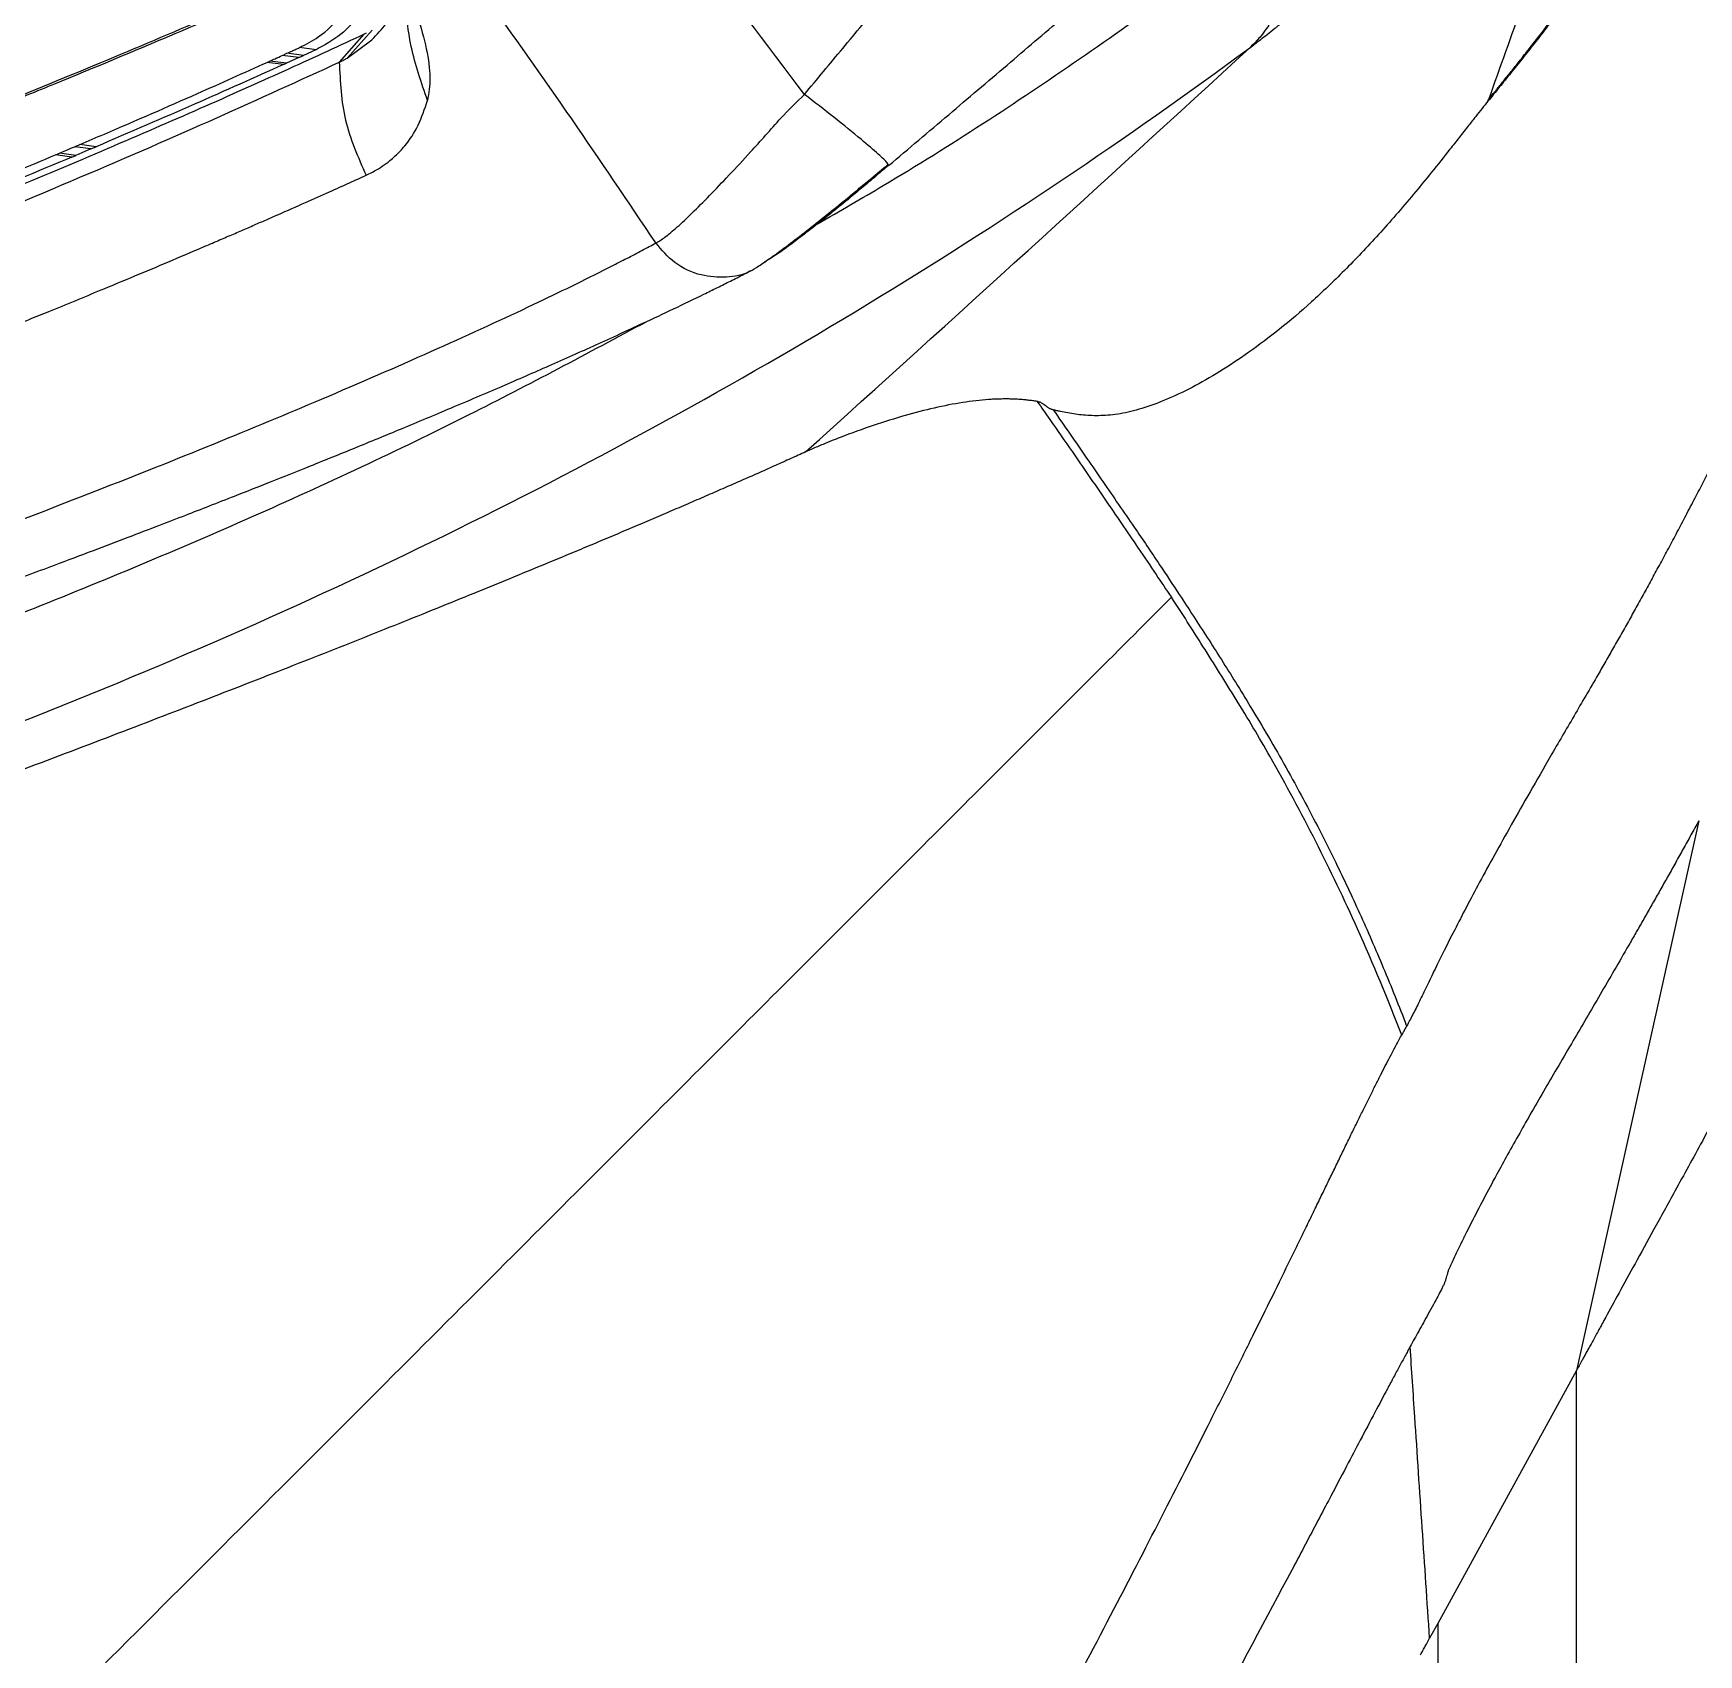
# Model space of a CAD drawing. Extents: x 525 to 613, y 487 to 635.
# Drawn here: x 599.6 to 604.89, y 569.88 to 575.03 of the extents above; entities that cross this region are included whole.
import ezdxf

# ---------------------------------------------------------------- set-up
doc = ezdxf.new("R2010")
doc.units = 0
doc.header["$MEASUREMENT"] = 0
doc.layers.add('1', color=4, linetype='Continuous')
doc.layers.add('STD TEST', color=3, linetype='Continuous')

# ---------------------------------------------------------------- blocks, each defined once
blk = doc.blocks.new('2023 VANGUARD')
at = {"layer": '1', "color": 3, "linetype": 'Continuous', "lineweight": 25}
for p, q in [((31.6115, -17.7526), (31.69, -17.6642)), ((31.6355, -17.7404), (31.7146, -17.6513)), ((31.6961, -17.6612), (31.6899, -17.6642)), ((31.4817, -17.7386), (31.4294, -17.7317)), ((31.4966, -17.7317), (31.4443, -17.7249)), ((31.4817, -17.7386), (31.4966, -17.7317)), ((31.5366, -17.7135), (31.4843, -17.7066)), ((31.5365, -17.7135), (31.4966, -17.7317)), ((31.6355, -17.7404), (31.7139, -17.6822)), ((31.4333, -17.7605), (31.3811, -17.7537)), ((31.4426, -17.7563), (31.3903, -17.7495)), ((31.4333, -17.7605), (31.4426, -17.7563)), ((31.4817, -17.7386), (31.4426, -17.7563)), ((35.2615, -17.8771), (35.2636, -17.8712)), ((30.7605, -18.0546), (30.7089, -18.0475)), ((30.773, -18.0493), (30.7214, -18.0422)), ((30.7605, -18.0546), (30.773, -18.0493)), ((30.8213, -18.0288), (30.7697, -18.0217)), ((30.8213, -18.0288), (30.773, -18.0493)), ((30.838, -18.0217), (30.7863, -18.0147)), ((30.8213, -18.0288), (30.838, -18.0217)), ((32.9753, -18.3802), (32.9609, -18.3892)), ((35.5428, -21.9122), (35.1019, -22.7159)), ((35.5428, -37.8119), (35.5428, -21.9122)), ((35.1019, -22.7159), (35.076, -22.763))]:
    blk.add_line(p, q, dxfattribs=at)
at = {"layer": '1', "color": 3, "linetype": 'Continuous', "lineweight": 25, "flags": 128}
blk.add_lwpolyline([(35.9313, -20.1647), (35.7337, -21.0537), (35.5428, -21.9122)], dxfattribs=at)
at = {"layer": '1', "color": 3, "linetype": 'Continuous', "lineweight": 25}
for points, knots in [([(33.089, -17.8555), (32.8469, -17.5345), (32.3652, -16.8957), (31.5863, -15.9847), (30.7889, -15.0999), (29.9669, -14.2414), (29.1318, -13.4082), (28.2861, -12.5963), (27.4201, -11.8141), (26.5231, -11.0565), (25.896, -10.586), (25.5807, -10.3493)], [0, 0, 0, 0, 0.113392, 0.225638, 0.337341, 0.448782, 0.560233, 0.669481, 0.778832, 0.888788, 1, 1, 1, 1]), ([(32.6165, -18.3278), (32.528, -18.1961), (32.3492, -17.9299), (32.0677, -17.5326), (31.7728, -17.1325), (31.4636, -16.7304), (31.1491, -16.3383), (30.7744, -15.8893), (30.3282, -15.3796), (29.7887, -14.7964), (29.285, -14.2806), (28.8367, -13.84), (28.4614, -13.4835), (28.0918, -13.1442), (27.7284, -12.8222), (27.3605, -12.5075), (26.9058, -12.1331), (26.3605, -11.7073), (25.7337, -11.2469), (25.3112, -10.9616), (25.103, -10.821)], [0, 0, 0, 0, 0.0447089, 0.0903487, 0.1369096, 0.1843794, 0.2327447, 0.2779544, 0.3484175, 0.4226792, 0.500679, 0.5505248, 0.5989031, 0.6457948, 0.691185, 0.7350623, 0.7815627, 0.8564232, 0.9292521, 1, 1, 1, 1]), ([(37.8198, -13.6791), (37.8106, -13.6972), (37.7925, -13.7332), (37.7656, -13.7866), (37.7391, -13.8388), (37.7132, -13.8899), (37.6878, -13.9398), (37.6629, -13.9886), (37.6385, -14.0362), (37.6146, -14.0827), (37.5913, -14.1281), (37.5685, -14.1724), (37.5462, -14.2155), (37.5244, -14.2575), (37.5032, -14.2985), (37.4825, -14.3383), (37.4623, -14.377), (37.4426, -14.4146), (37.4235, -14.4512), (37.4049, -14.4866), (37.3869, -14.521), (37.3693, -14.5543), (37.3523, -14.5865), (37.3359, -14.6176), (37.32, -14.6477), (37.3046, -14.6767), (37.2897, -14.7047), (37.2754, -14.7315), (37.2617, -14.7574), (37.2484, -14.7822), (37.2358, -14.8059), (37.2236, -14.8286), (37.212, -14.8502), (37.201, -14.8708), (37.1748, -14.9195), (37.118, -15.0248), (37.0358, -15.176), (36.9477, -15.3357), (36.8398, -15.5282), (36.7061, -15.7613), (36.5415, -16.0386), (36.3759, -16.3078), (36.2021, -16.5804), (36.0368, -16.8297), (35.896, -17.0345), (35.7957, -17.1762), (35.7305, -17.2668), (35.6818, -17.3336), (35.6395, -17.391), (35.5986, -17.4459), (35.5595, -17.4979), (35.5232, -17.5456), (35.4846, -17.596), (35.4464, -17.6453), (35.4086, -17.6936), (35.3712, -17.741), (35.3342, -17.7873), (35.2976, -17.8328), (35.2735, -17.8624), (35.2615, -17.8772)], [0, 0, 0, 0, 0.011088, 0.02195, 0.032588, 0.043003, 0.053195, 0.063165, 0.072914, 0.082442, 0.09175, 0.100838, 0.109707, 0.118358, 0.12679, 0.135005, 0.143002, 0.150783, 0.158346, 0.165693, 0.172823, 0.179738, 0.186436, 0.192919, 0.199186, 0.205238, 0.211074, 0.216695, 0.2221, 0.227291, 0.232266, 0.237026, 0.241571, 0.245901, 0.250016, 0.272324, 0.312526, 0.346344, 0.375034, 0.437523, 0.500012, 0.56252, 0.625025, 0.696436, 0.749995, 0.786385, 0.812496, 0.82624, 0.843746, 0.86256, 0.874993, 0.890712, 0.906395, 0.922048, 0.937675, 0.95328, 0.968866, 0.984438, 1, 1, 1, 1]), ([(35.2636, -17.8712), (35.2702, -17.8631), (35.2839, -17.8463), (35.3055, -17.8196), (35.329, -17.7904), (35.3545, -17.7586), (35.382, -17.7239), (35.4307, -17.6621), (35.4917, -17.5836), (35.5647, -17.4877), (35.6389, -17.3886), (35.7208, -17.277), (35.8064, -17.1578), (35.9152, -17.0035), (36.0496, -16.8076), (36.2128, -16.5605), (36.3782, -16.3012), (36.5147, -16.0793), (36.6272, -15.8916), (36.696, -15.7748), (36.7528, -15.6771), (36.794, -15.6057), (36.8346, -15.5346), (36.8688, -15.4741), (36.8953, -15.427), (36.9139, -15.394), (36.9317, -15.3621), (36.9585, -15.3139), (36.9953, -15.2474), (37.0488, -15.15), (37.115, -15.0286), (37.2215, -14.8315), (37.3544, -14.5821), (37.4774, -14.3473), (37.5631, -14.1819), (37.6168, -14.0776), (37.6693, -13.9752), (37.7205, -13.8748), (37.7705, -13.7762), (37.8033, -13.7111), (37.8196, -13.6789)], [0, 0, 0, 0, 0.0085, 0.017765, 0.027796, 0.038593, 0.050156, 0.062484, 0.099591, 0.125329, 0.151128, 0.188467, 0.222174, 0.251177, 0.314451, 0.376063, 0.436545, 0.501628, 0.53079, 0.564561, 0.580232, 0.595892, 0.6119, 0.627045, 0.63545, 0.642603, 0.64852, 0.656187, 0.673812, 0.691396, 0.718713, 0.7513, 0.816426, 0.875375, 0.897256, 0.91869, 0.939678, 0.960225, 0.980331, 1, 1, 1, 1]), ([(35.8532, -16.1256), (35.8425, -16.1597), (35.8209, -16.2286), (35.7878, -16.333), (35.7536, -16.4395), (35.7184, -16.548), (35.6821, -16.6586), (35.6448, -16.7713), (35.6064, -16.886), (35.5491, -17.0556), (35.471, -17.2835), (35.3698, -17.5733), (35.2995, -17.7704), (35.2636, -17.8712)], [0, 0, 0, 0, 0.058105, 0.117478, 0.17811, 0.239999, 0.303137, 0.367518, 0.433138, 0.499991, 0.658939, 0.825627, 1, 1, 1, 1]), ([(33.089, -17.8555), (33.1296, -17.8067), (33.2112, -17.7086), (33.3342, -17.5607), (33.4588, -17.4124), (33.5861, -17.2652), (33.7174, -17.1196), (33.8537, -16.9772), (33.9656, -16.8654), (34.0329, -16.8046), (34.0521, -16.7873)], [0, 0, 0, 0, 0.133138, 0.267846, 0.402209, 0.536591, 0.671831, 0.808018, 0.945381, 1, 1, 1, 1]), ([(31.4718, -16.9264), (31.5071, -16.9745), (31.5775, -17.0705), (31.6695, -17.2144), (31.7487, -17.3536), (31.8127, -17.4851), (31.8603, -17.606), (31.89, -17.7132), (31.9025, -17.8057), (31.8948, -17.8515), (31.8909, -17.8744)], [0, 0, 0, 0, 0.12428, 0.248247, 0.372115, 0.496165, 0.620695, 0.746003, 0.872376, 1, 1, 1, 1]), ([(33.3566, -18.0817), (33.4203, -18.0278), (33.5462, -17.9213), (33.7306, -17.7644), (33.8935, -17.625), (34.0354, -17.5033), (34.1576, -17.398), (34.2387, -17.3281), (34.2789, -17.2934), (34.2801, -17.2924)], [0, 0, 0, 0, 0.204083, 0.403349, 0.594374, 0.732584, 0.866354, 0.996112, 1, 1, 1, 1]), ([(33.1322, -18.266), (33.2015, -18.226), (33.4872, -18.0612), (33.9675, -17.7468), (34.3653, -17.4584), (34.5642, -17.3142)], [0, 0, 0, 0, 0.138102, 0.569051, 1, 1, 1, 1]), ([(34.5642, -17.3142), (34.5661, -17.3164), (34.5698, -17.3208), (34.5751, -17.3278), (34.5802, -17.3352), (34.585, -17.3428), (34.5895, -17.3509), (34.5938, -17.3593), (34.5977, -17.368), (34.6014, -17.3771), (34.6047, -17.3865), (34.6076, -17.3962), (34.6137, -17.4199), (34.6186, -17.4606), (34.6139, -17.516), (34.5985, -17.5719), (34.5783, -17.6143), (34.5576, -17.6469), (34.5424, -17.667), (34.5247, -17.6876), (34.5122, -17.6997), (34.5046, -17.707)], [0, 0, 0, 0, 0.019676, 0.039703, 0.060096, 0.080872, 0.102046, 0.123632, 0.145644, 0.168095, 0.190996, 0.214358, 0.238193, 0.35957, 0.494763, 0.617383, 0.755859, 0.814312, 0.881527, 0.927778, 1, 1, 1, 1]), ([(34.5046, -17.707), (34.5101, -17.7029), (34.5217, -17.6943), (34.54, -17.6803), (34.5611, -17.6638), (34.5857, -17.6443), (34.6106, -17.6243), (34.6374, -17.6024), (34.6641, -17.5805), (34.6902, -17.5587), (34.7144, -17.5385), (34.7361, -17.5202), (34.758, -17.5017), (34.7779, -17.4847), (34.795, -17.4701), (34.8089, -17.4583), (34.8201, -17.4488), (34.8302, -17.4403), (34.839, -17.4328), (34.8468, -17.4263), (34.8512, -17.4228), (34.8533, -17.4211)], [0, 0, 0, 0, 0.037111, 0.078801, 0.125001, 0.182548, 0.250004, 0.300958, 0.375008, 0.446617, 0.500007, 0.565544, 0.625025, 0.689485, 0.750004, 0.794684, 0.838107, 0.880311, 0.921335, 0.961218, 1, 1, 1, 1]), ([(31.4843, -17.7066), (31.5047, -17.6959), (31.5568, -17.6686), (31.6218, -17.6047), (31.6528, -17.5385), (31.6684, -17.5053)], [0, 0, 0, 0, 0.242733, 0.619617, 1, 1, 1, 1]), ([(31.7214, -17.5086), (31.7076, -17.5391), (31.6804, -17.5993), (31.6186, -17.6678), (31.5637, -17.6984), (31.5366, -17.7135)], [0, 0, 0, 0, 0.3415071, 0.6745448, 1, 1, 1, 1]), ([(31.7139, -17.6822), (31.7298, -17.6655), (31.7598, -17.6339), (31.7938, -17.5812), (31.8096, -17.5451), (31.817, -17.5283)], [0, 0, 0, 0, 0.375796, 0.709447, 1, 1, 1, 1]), ([(31.8909, -17.8744), (31.8713, -17.8179), (31.8323, -17.7048), (31.8221, -17.5871), (31.817, -17.5283)], [0, 0, 0, 0, 0.500008, 1, 1, 1, 1]), ([(31.2487, -17.587), (31.1397, -17.6336), (30.9217, -17.7268), (30.5534, -17.8788), (30.1591, -18.0376), (29.8714, -18.1476), (29.7276, -18.2026)], [0, 0, 0, 0, 0.249996, 0.499995, 0.749996, 1, 1, 1, 1]), ([(31.252, -17.5934), (31.1649, -17.6305), (30.9931, -17.7037), (30.775, -17.7941), (30.6185, -17.8582), (30.5278, -17.8951), (30.4379, -17.9314), (30.3554, -17.9645), (30.2633, -18.0012), (30.1598, -18.0422), (30.0439, -18.0876), (29.9351, -18.1298), (29.8332, -18.169), (29.7648, -18.195), (29.7306, -18.208)], [0, 0, 0, 0, 0.200875, 0.396231, 0.456503, 0.516239, 0.57544, 0.630724, 0.673355, 0.748347, 0.821887, 0.882771, 0.941398, 1, 1, 1, 1]), ([(31.6899, -17.6642), (31.6116, -17.7005), (31.4524, -17.7741), (31.1858, -17.8932), (30.8928, -18.0206), (30.5702, -18.1568), (30.2173, -18.3015), (29.8386, -18.4525), (29.3907, -18.6258), (28.8706, -18.821), (28.2695, -19.0396), (27.6456, -19.2607), (27.2055, -19.4124), (26.9873, -19.4876)], [0, 0, 0, 0, 0.073434, 0.149042, 0.226912, 0.307125, 0.389668, 0.474472, 0.55786, 0.670736, 0.782355, 0.892082, 1, 1, 1, 1]), ([(29.1235, -20.3622), (30.1322, -20.0561), (31.0877, -19.6807), (32.884, -18.7944), (33.7248, -18.2835), (34.5046, -17.707)], [0, 0, 0, 0, 0.5, 0.5, 1, 1, 1, 1]), ([(31.3903, -17.7495), (31.3957, -17.747), (31.4088, -17.7411), (31.4218, -17.7352), (31.4294, -17.7317)], [0, 0, 0, 0, 0.4147153, 1, 1, 1, 1]), ([(31.4294, -17.7317), (31.4313, -17.7309), (31.4363, -17.7286), (31.4412, -17.7263), (31.4443, -17.7249)], [0, 0, 0, 0, 0.3790159, 1, 1, 1, 1]), ([(31.4443, -17.7249), (31.4497, -17.7225), (31.459, -17.7182), (31.4723, -17.7121), (31.4803, -17.7085), (31.4843, -17.7066)], [0, 0, 0, 0, 0.397879, 0.698939, 1, 1, 1, 1]), ([(26.912, -19.572), (27.0323, -19.5307), (27.3934, -19.4065), (27.9671, -19.2052), (28.6179, -18.9708), (29.2287, -18.7438), (29.7945, -18.5258), (30.3165, -18.3166), (30.7938, -18.1171), (31.2314, -17.9269), (31.4842, -17.811), (31.6106, -17.753)], [0, 0, 0, 0, 0.059169, 0.177526, 0.296078, 0.414434, 0.532979, 0.649245, 0.765695, 0.882739, 1, 1, 1, 1]), ([(30.7863, -18.0147), (30.8122, -18.0036), (30.9418, -17.9483), (31.1453, -17.8597), (31.3083, -17.7864), (31.3811, -17.7537)], [0, 0, 0, 0, 0.121464, 0.607373, 1, 1, 1, 1]), ([(31.4333, -17.7605), (31.341, -17.802), (31.1551, -17.8856), (30.9441, -17.9762), (30.838, -18.0217)], [0, 0, 0, 0, 0.496775, 1, 1, 1, 1]), ([(31.3811, -17.7537), (31.3826, -17.753), (31.3857, -17.7516), (31.3888, -17.7502), (31.3903, -17.7495)], [0, 0, 0, 0, 0.5, 1, 1, 1, 1]), ([(31.6106, -17.753), (31.6108, -17.7529), (31.6111, -17.7528), (31.6113, -17.7527), (31.6114, -17.7526)], [0, 0, 0, 0, 0.560074, 1, 1, 1, 1]), ([(31.6106, -17.753), (31.6134, -17.8154), (31.619, -17.94), (31.6703, -18.055), (31.6959, -18.1124)], [0, 0, 0, 0, 0.500002, 1, 1, 1, 1]), ([(31.6114, -17.7526), (31.6142, -17.7513), (31.6188, -17.7492), (31.625, -17.746), (31.6303, -17.7432), (31.6337, -17.7413), (31.6355, -17.7403)], [0, 0, 0, 0, 0.34, 0.56, 0.78, 1, 1, 1, 1]), ([(31.6959, -18.1124), (31.6989, -18.111), (31.7081, -18.1068), (31.7255, -18.0976), (31.748, -18.0839), (31.7697, -18.0678), (31.7886, -18.0515), (31.8043, -18.0358), (31.8309, -18.0054), (31.8639, -17.9557), (31.8819, -17.9015), (31.8909, -17.8744)], [0, 0, 0, 0, 0.030926, 0.093595, 0.184896, 0.282111, 0.356171, 0.428758, 0.499868, 0.750107, 1, 1, 1, 1]), ([(32.6165, -18.3278), (32.6256, -18.3225), (32.6441, -18.3118), (32.6836, -18.2788), (32.7312, -18.2342), (32.7867, -18.1783), (32.849, -18.1128), (32.9095, -18.0473), (32.9654, -17.986), (33.0197, -17.923), (33.0635, -17.8803), (33.089, -17.8555)], [0, 0, 0, 0, 0.116644, 0.237293, 0.357909, 0.478915, 0.600799, 0.723385, 0.804959, 0.8864, 1, 1, 1, 1]), ([(33.3556, -18.082), (33.356, -18.0802), (33.3568, -18.0766), (33.3265, -18.0472), (33.2694, -17.9981), (33.187, -17.9312), (33.1208, -17.88), (33.089, -17.8555)], [0, 0, 0, 0, 0.1763959, 0.366878, 0.563706, 0.7907119, 1, 1, 1, 1]), ([(35.2615, -17.8771), (35.2553, -17.8847), (35.2422, -17.9008), (35.2218, -17.9266), (35.1974, -17.9575), (35.17, -17.9924), (35.1307, -18.0425), (35.0823, -18.1032), (35.0251, -18.1729), (34.9689, -18.2391), (34.895, -18.3225), (34.8047, -18.4176), (34.6998, -18.5174), (34.5647, -18.6323), (34.406, -18.7439), (34.2628, -18.8184), (34.1608, -18.8555), (34.0915, -18.8722), (34.0301, -18.878), (33.9752, -18.8759), (33.9338, -18.8698), (33.9064, -18.8642), (33.8911, -18.8609), (33.8836, -18.8592), (33.8798, -18.8584)], [0, 0, 0, 0, 0.009177, 0.019603, 0.031251, 0.04688, 0.062507, 0.09376, 0.125015, 0.156268, 0.187519, 0.250015, 0.312502, 0.374996, 0.49999, 0.624979, 0.687721, 0.749973, 0.812456, 0.874958, 0.937486, 0.968748, 0.984382, 1, 1, 1, 1]), ([(30.0104, -18.3337), (30.0405, -18.3217), (30.1911, -18.2617), (30.4287, -18.1652), (30.6229, -18.0837), (30.7089, -18.0475)], [0, 0, 0, 0, 0.1222075, 0.6110824, 1, 1, 1, 1]), ([(30.7089, -18.0475), (30.7107, -18.0467), (30.7149, -18.045), (30.7191, -18.0432), (30.7214, -18.0422)], [0, 0, 0, 0, 0.439003, 1, 1, 1, 1]), ([(30.7214, -18.0422), (30.728, -18.0394), (30.7441, -18.0326), (30.7602, -18.0258), (30.7697, -18.0217)], [0, 0, 0, 0, 0.407461, 1, 1, 1, 1]), ([(30.7697, -18.0217), (30.7718, -18.0208), (30.7774, -18.0185), (30.7829, -18.0161), (30.7863, -18.0147)], [0, 0, 0, 0, 0.390615, 1, 1, 1, 1]), ([(30.7605, -18.0546), (30.6506, -18.1007), (30.4288, -18.1938), (30.1844, -18.2917), (30.0611, -18.3411)], [0, 0, 0, 0, 0.495566, 1, 1, 1, 1]), ([(32.9161, -18.4173), (32.9246, -18.4125), (32.9418, -18.4027), (32.9815, -18.3755), (33.0302, -18.3399), (33.087, -18.2964), (33.1492, -18.2473), (33.2072, -18.2004), (33.2577, -18.1589), (33.3046, -18.1198), (33.3369, -18.0927), (33.3553, -18.0773)], [0, 0, 0, 0, 0.1213122, 0.2465367, 0.3721395, 0.497949, 0.6229365, 0.7450446, 0.823557, 0.8994388, 1, 1, 1, 1]), ([(33.3556, -18.082), (33.3443, -18.0915), (33.3176, -18.114), (33.2773, -18.1479), (33.2289, -18.1882), (33.1779, -18.2298), (33.1241, -18.2726), (33.0748, -18.3109), (33.0321, -18.3426), (32.9967, -18.3676), (32.9824, -18.3761), (32.9753, -18.3802)], [0, 0, 0, 0, 0.071253, 0.168663, 0.254146, 0.375588, 0.497419, 0.621779, 0.747826, 0.875772, 1, 1, 1, 1]), ([(29.5827, -18.9758), (29.7174, -18.9251), (29.986, -18.824), (30.268, -18.7137), (30.4509, -18.641), (30.5239, -18.6116), (30.581, -18.5886), (30.6294, -18.569), (30.6942, -18.5426), (30.7713, -18.5111), (30.858, -18.4753), (30.952, -18.4362), (31.0562, -18.3925), (31.1443, -18.3551), (31.2124, -18.3259), (31.2574, -18.3065), (31.2998, -18.2882), (31.3402, -18.2707), (31.3785, -18.254), (31.4333, -18.23), (31.5005, -18.2003), (31.5761, -18.1666), (31.6401, -18.1378), (31.6783, -18.1204), (31.6959, -18.1124)], [0, 0, 0, 0, 0.159638, 0.318415, 0.359826, 0.401157, 0.416576, 0.437532, 0.46746, 0.506317, 0.545815, 0.591526, 0.643402, 0.701391, 0.726608, 0.750159, 0.772861, 0.794715, 0.815726, 0.835897, 0.885812, 0.929774, 0.967826, 1, 1, 1, 1]), ([(29.9991, -19.4306), (30.1456, -19.377), (30.4385, -19.2698), (30.8411, -19.1152), (31.2157, -18.9658), (31.5729, -18.8172), (31.9086, -18.6711), (32.205, -18.5353), (32.3845, -18.4479), (32.4757, -18.4017), (32.5004, -18.3891), (32.5246, -18.3766), (32.5485, -18.3641), (32.5722, -18.3517), (32.5949, -18.3397), (32.6096, -18.3316), (32.6165, -18.3278)], [0, 0, 0, 0, 0.125105, 0.25021, 0.375318, 0.500431, 0.64056, 0.780705, 0.904085, 0.917936, 0.931792, 0.945628, 0.959395, 0.973185, 0.98731, 1, 1, 1, 1]), ([(32.916, -18.4172), (32.9158, -18.4174), (32.894, -18.4311), (32.8394, -18.4391), (32.7565, -18.4338), (32.6744, -18.3963), (32.6353, -18.35), (32.6165, -18.3278)], [0, 0, 0, 0, 0.002263, 0.233135, 0.472373, 0.747776, 1, 1, 1, 1]), ([(29.2983, -19.856), (29.3844, -19.8263), (29.5695, -19.7624), (29.8348, -19.669), (30.0911, -19.5775), (30.3194, -19.4948), (30.5217, -19.4203), (30.6889, -19.358), (30.8257, -19.3065), (30.9361, -19.2645), (31.0338, -19.227), (31.1197, -19.1939), (31.1998, -19.1627), (31.29, -19.1274), (31.3979, -19.0847), (31.5255, -19.0338), (31.6647, -18.9774), (31.814, -18.916), (31.9715, -18.8501), (32.128, -18.7833), (32.2816, -18.7163), (32.4308, -18.6498), (32.5616, -18.5898), (32.6749, -18.5364), (32.7454, -18.5024), (32.7909, -18.4801), (32.8122, -18.4696), (32.8334, -18.4591), (32.8545, -18.4486), (32.8757, -18.4379), (32.8961, -18.4276), (32.9094, -18.4207), (32.9157, -18.4175)], [0, 0, 0, 0, 0.0512943, 0.1103491, 0.1650636, 0.2154279, 0.2614425, 0.3031107, 0.3328012, 0.3598084, 0.3841322, 0.4057721, 0.4250683, 0.4459501, 0.4764398, 0.5113109, 0.5505646, 0.5942039, 0.6422317, 0.6946482, 0.7444018, 0.7975522, 0.8541009, 0.8932873, 0.9339534, 0.9432883, 0.952691, 0.9621376, 0.9716146, 0.9812513, 0.9911997, 1, 1, 1, 1]), ([(29.1285, -20.0153), (29.3818, -19.9353), (29.8885, -19.7752), (30.6221, -19.5014), (31.3352, -19.2025), (31.9924, -18.8962), (32.4011, -18.6773), (32.5881, -18.5771)], [0, 0, 0, 0, 0.2064478, 0.4128957, 0.6193435, 0.8257914, 1, 1, 1, 1]), ([(33.8288, -18.8315), (33.824, -18.8308), (33.8145, -18.8293), (33.8, -18.8275), (33.7852, -18.826), (33.7702, -18.8248), (33.7549, -18.8241), (33.7394, -18.8236), (33.7235, -18.8236), (33.7074, -18.8239), (33.691, -18.8245), (33.6533, -18.8267), (33.5916, -18.8339), (33.5036, -18.851), (33.4088, -18.8755), (33.3093, -18.9067), (33.2302, -18.9352), (33.1761, -18.9565), (33.146, -18.9687), (33.1178, -18.9807), (33.0992, -18.989), (33.0926, -18.9919)], [0, 0, 0, 0, 0.024211, 0.048593, 0.073148, 0.097877, 0.122783, 0.147865, 0.173126, 0.198568, 0.224192, 0.249999, 0.372567, 0.500002, 0.621934, 0.749999, 0.875, 0.904209, 0.9375, 0.978011, 1, 1, 1, 1]), ([(33.8798, -18.8584), (33.8787, -18.8581), (33.8763, -18.8575), (33.8728, -18.8562), (33.8693, -18.8546), (33.8661, -18.8528), (33.8629, -18.8508), (33.859, -18.8481), (33.8539, -18.8442), (33.8483, -18.84), (33.8429, -18.8366), (33.8381, -18.8342), (33.8336, -18.8325), (33.8304, -18.8318), (33.8288, -18.8315)], [0, 0, 0, 0, 0.056715, 0.117276, 0.181687, 0.249949, 0.308203, 0.374976, 0.500033, 0.641449, 0.750091, 0.838996, 0.922287, 1, 1, 1, 1]), ([(33.8288, -18.8315), (33.8421, -18.8506), (33.8795, -18.904), (33.9512, -19.0073), (34.0272, -19.1177), (34.0969, -19.2196), (34.1512, -19.2996), (34.2041, -19.3777), (34.2391, -19.4299), (34.2553, -19.4541)], [0, 0, 0, 0, 0.092434, 0.259139, 0.500025, 0.625018, 0.750016, 0.884315, 1, 1, 1, 1]), ([(33.8798, -18.8584), (33.8977, -18.8841), (33.9332, -18.9352), (33.9857, -19.0112), (34.037, -19.0859), (34.0873, -19.159), (34.148, -19.2469), (34.2125, -19.342), (34.2745, -19.4367), (34.3252, -19.5134), (34.3698, -19.5823), (34.4147, -19.6529), (34.4604, -19.726), (34.5105, -19.8077), (34.5642, -19.8977), (34.6202, -19.9958), (34.6745, -20.0951), (34.7271, -20.1956), (34.7741, -20.2895), (34.8162, -20.3773), (34.8541, -20.4593), (34.8919, -20.5443), (34.9295, -20.6324), (34.9669, -20.7235), (34.9909, -20.7856), (35.0031, -20.817)], [0, 0, 0, 0, 0.04158, 0.082369, 0.122364, 0.16156, 0.199953, 0.263864, 0.313846, 0.349889, 0.385678, 0.4226, 0.460653, 0.499837, 0.549621, 0.599485, 0.649454, 0.699555, 0.749819, 0.788552, 0.828459, 0.869549, 0.911831, 0.955313, 1, 1, 1, 1]), ([(35.7869, -19.3885), (35.7912, -19.3806), (35.7998, -19.3649), (35.8128, -19.3409), (35.826, -19.3164), (35.8394, -19.2914), (35.8529, -19.2659), (35.8667, -19.2399), (35.8806, -19.2135), (35.8947, -19.1865), (35.9091, -19.159), (35.9274, -19.1238), (35.9499, -19.0804), (35.9768, -19.0282), (36.0043, -18.9748), (36.0229, -18.9383), (36.0323, -18.9199)], [0, 0, 0, 0, 0.055294, 0.110971, 0.16704, 0.22351, 0.28039, 0.33769, 0.395425, 0.453608, 0.512257, 0.571385, 0.676869, 0.783503, 0.891229, 1, 1, 1, 1]), ([(33.0926, -18.9919), (33.0849, -18.9955), (33.0693, -19.0025), (33.0455, -19.0132), (33.0214, -19.024), (32.997, -19.0349), (32.9722, -19.046), (32.947, -19.0572), (32.9215, -19.0685), (32.8956, -19.0799), (32.8694, -19.0914), (32.8429, -19.1031), (32.8159, -19.1148), (32.7887, -19.1267), (32.7611, -19.1387), (32.7331, -19.1508), (32.7048, -19.163), (32.6761, -19.1754), (32.6471, -19.1878), (32.6177, -19.2004), (32.588, -19.2131), (32.5579, -19.2259), (32.5274, -19.2388), (32.4966, -19.2518), (32.4655, -19.265), (32.434, -19.2782), (32.4021, -19.2916), (32.311, -19.3297), (32.1549, -19.3943), (31.9231, -19.4887), (31.6768, -19.5874), (31.4163, -19.6902), (31.1417, -19.7971), (30.8532, -19.9079), (30.5505, -20.0227), (30.3071, -20.1138), (30.1319, -20.1789), (30.0307, -20.2164), (29.9282, -20.2543), (29.8245, -20.2924), (29.7195, -20.3309), (29.6133, -20.3697), (29.5058, -20.4089), (29.3971, -20.4484), (29.2872, -20.4882), (29.176, -20.5283), (29.0636, -20.5688), (28.95, -20.6096), (28.8733, -20.637), (28.8349, -20.6508)], [0, 0, 0, 0, 0.009609, 0.019217, 0.028825, 0.038433, 0.048041, 0.05765, 0.067258, 0.076867, 0.086476, 0.096085, 0.105696, 0.115307, 0.124919, 0.134532, 0.144146, 0.153761, 0.163378, 0.172996, 0.182615, 0.192237, 0.20186, 0.211485, 0.221112, 0.230741, 0.240372, 0.250006, 0.312521, 0.375005, 0.437488, 0.5, 0.562428, 0.624883, 0.687395, 0.749993, 0.769225, 0.788454, 0.80768, 0.826904, 0.846128, 0.865352, 0.884578, 0.903805, 0.923035, 0.942268, 0.961507, 0.98075, 1, 1, 1, 1]), ([(35.7869, -19.3885), (35.7827, -19.3962), (35.7742, -19.4117), (35.7615, -19.4346), (35.7488, -19.4574), (35.7362, -19.4801), (35.7235, -19.5027), (35.7109, -19.5251), (35.6984, -19.5474), (35.6858, -19.5696), (35.6733, -19.5916), (35.6609, -19.6134), (35.6484, -19.6351), (35.6361, -19.6567), (35.6238, -19.6782), (35.6025, -19.715), (35.5726, -19.7667), (35.5345, -19.8321), (35.4968, -19.8967), (35.4493, -19.9787), (35.3941, -20.0744), (35.3352, -20.1782), (35.2818, -20.2738), (35.2186, -20.3895), (35.1526, -20.5157), (35.1064, -20.6089), (35.0797, -20.664), (35.067, -20.6904), (35.055, -20.7152), (35.0437, -20.7384), (35.0329, -20.7602), (35.0225, -20.7805), (35.0126, -20.7996), (35.0063, -20.8112), (35.0031, -20.817)], [0, 0, 0, 0, 0.0085572, 0.0171699, 0.0258386, 0.0345635, 0.0433451, 0.0521837, 0.0610797, 0.0700335, 0.0790453, 0.0881155, 0.0972445, 0.1064325, 0.1156798, 0.1249868, 0.154738, 0.1854872, 0.2172414, 0.2500064, 0.3118082, 0.3749928, 0.4366589, 0.5000108, 0.624541, 0.7499899, 0.7821342, 0.8140132, 0.8456311, 0.8769926, 0.9081034, 0.9389699, 0.9695994, 1, 1, 1, 1]), ([(34.2553, -19.4541), (34.1968, -19.5127), (34.1171, -19.5923), (33.9157, -19.7938), (33.7939, -19.9155), (33.5092, -20.2002), (33.3463, -20.3632), (32.9803, -20.7291), (32.7772, -20.9322), (32.3323, -21.3771), (32.0904, -21.619), (31.5698, -22.1397), (31.291, -22.4185), (30.6983, -23.0113), (30.3844, -23.3253), (29.723, -23.9867), (29.3756, -24.3342), (29.0123, -24.6973)], [0, 0, 0, 0, 0.125, 0.125, 0.25, 0.25, 0.375, 0.375, 0.5, 0.5, 0.625, 0.625, 0.75, 0.75, 0.875, 0.875, 1, 1, 1, 1]), ([(34.9873, -20.8458), (34.9438, -20.732), (34.8181, -20.4299), (34.6383, -20.0752), (34.464, -19.7813), (34.3579, -19.6138), (34.2896, -19.5055), (34.2553, -19.4541)], [0.86746337, 0.86746337, 0.86746337, 0.86746337, 0.88760162, 0.921519, 0.93312157, 0.94407167, 0.95428419, 0.95428419, 0.95428419, 0.95428419]), ([(35.9313, -20.1647), (35.9272, -20.1723), (35.9189, -20.1873), (35.9066, -20.2096), (35.8944, -20.2317), (35.8823, -20.2536), (35.8702, -20.2753), (35.8582, -20.2968), (35.8463, -20.3181), (35.8345, -20.3392), (35.8227, -20.3601), (35.811, -20.3809), (35.7994, -20.4015), (35.7878, -20.4219), (35.7764, -20.4421), (35.765, -20.4621), (35.7537, -20.4819), (35.7425, -20.5016), (35.7313, -20.5211), (35.7203, -20.5404), (35.697, -20.5808), (35.6623, -20.641), (35.6173, -20.7183), (35.5738, -20.7929), (35.5131, -20.8965), (35.439, -21.0229), (35.3579, -21.1641), (35.2953, -21.2768), (35.2462, -21.369), (35.2154, -21.4286), (35.1927, -21.4736), (35.1767, -21.5057), (35.1599, -21.5404), (35.1474, -21.5673), (35.1389, -21.5855), (35.1354, -21.5945), (35.1326, -21.6034), (35.1301, -21.6123), (35.1276, -21.6212), (35.1247, -21.6301), (35.121, -21.6397), (35.1142, -21.6531), (35.1048, -21.6714), (35.0954, -21.6891), (35.0844, -21.7093), (35.0724, -21.7311), (35.0568, -21.7592), (35.042, -21.786), (35.0279, -21.8113), (35.0187, -21.8281), (35.0142, -21.8362)], [0, 0, 0, 0, 0.006308, 0.012643, 0.019006, 0.025396, 0.031816, 0.038266, 0.044745, 0.051256, 0.057797, 0.064371, 0.070976, 0.077614, 0.084284, 0.090988, 0.097724, 0.104494, 0.111298, 0.118135, 0.125006, 0.154917, 0.185707, 0.217396, 0.250009, 0.326715, 0.409999, 0.49999, 0.560102, 0.624987, 0.651492, 0.681163, 0.713997, 0.749993, 0.758918, 0.767844, 0.776772, 0.785702, 0.794632, 0.803563, 0.812494, 0.822571, 0.843745, 0.866677, 0.874996, 0.903658, 0.930487, 0.955485, 0.978655, 1, 1, 1, 1]), ([(36.488, -20.1895), (36.4814, -20.2015), (36.4683, -20.2254), (36.4489, -20.2608), (36.4299, -20.2953), (36.4113, -20.3292), (36.3931, -20.3622), (36.3754, -20.3945), (36.3581, -20.426), (36.3412, -20.4567), (36.3248, -20.4867), (36.3087, -20.5158), (36.2932, -20.5442), (36.278, -20.5719), (36.2633, -20.5987), (36.249, -20.6248), (36.2352, -20.6501), (36.2217, -20.6746), (36.2087, -20.6984), (36.1961, -20.7214), (36.184, -20.7436), (36.1722, -20.765), (36.1256, -20.8502), (36.0483, -20.9907), (35.9464, -21.1765), (35.8609, -21.3326), (35.7894, -21.4627), (35.73, -21.5709), (35.679, -21.6639), (35.6452, -21.7257), (35.6247, -21.763), (35.6142, -21.7821), (35.6045, -21.7998), (35.5954, -21.8164), (35.587, -21.8316), (35.5793, -21.8456), (35.5723, -21.8584), (35.566, -21.8699), (35.5604, -21.8801), (35.5555, -21.8891), (35.5513, -21.8968), (35.5477, -21.9033), (35.5448, -21.9085), (35.5435, -21.911), (35.5428, -21.9122)], [0, 0, 0, 0, 0.017827, 0.035281, 0.052363, 0.069072, 0.085408, 0.101371, 0.116962, 0.132179, 0.147025, 0.161497, 0.175597, 0.189324, 0.202679, 0.215661, 0.228271, 0.240508, 0.252373, 0.263865, 0.274985, 0.285733, 0.296109, 0.403235, 0.499061, 0.58371, 0.651463, 0.713573, 0.770257, 0.821799, 0.836343, 0.850544, 0.864417, 0.877975, 0.891232, 0.904205, 0.91691, 0.929366, 0.941591, 0.953605, 0.965431, 0.977089, 0.988604, 1, 1, 1, 1]), ([(32.3398, -25.7997), (32.3509, -25.7805), (32.3732, -25.7418), (32.4067, -25.6838), (32.4402, -25.6257), (32.4737, -25.5674), (32.5073, -25.5089), (32.541, -25.4503), (32.5746, -25.3916), (32.6084, -25.3327), (32.6421, -25.2737), (32.6759, -25.2146), (32.7096, -25.1554), (32.7434, -25.0961), (32.7772, -25.0366), (32.811, -24.9771), (32.8723, -24.8692), (32.9607, -24.7126), (33.0754, -24.5086), (33.19, -24.3034), (33.3371, -24.0383), (33.5144, -23.7158), (33.7122, -23.3509), (33.9001, -22.9995), (34.0736, -22.6698), (34.2352, -22.3569), (34.3579, -22.1151), (34.4496, -21.9321), (34.5148, -21.801), (34.5768, -21.6752), (34.6245, -21.5778), (34.6597, -21.5057), (34.6835, -21.4566), (34.7067, -21.409), (34.7291, -21.3628), (34.7508, -21.318), (34.7718, -21.2747), (34.7921, -21.2329), (34.8117, -21.1925), (34.8307, -21.1536), (34.849, -21.1162), (34.8667, -21.0802), (34.8838, -21.0457), (34.9003, -21.0127), (34.9162, -20.9811), (34.9315, -20.9511), (34.9462, -20.9225), (34.9605, -20.8954), (34.9742, -20.8697), (34.9829, -20.8537), (34.9873, -20.8458)], [0, 0, 0, 0, 0.007928, 0.015914, 0.023958, 0.03206, 0.04022, 0.048439, 0.056715, 0.065049, 0.073441, 0.08189, 0.090397, 0.098961, 0.107583, 0.116262, 0.124998, 0.155066, 0.185926, 0.217572, 0.250001, 0.311207, 0.375, 0.436356, 0.499993, 0.562103, 0.624998, 0.656102, 0.687304, 0.718602, 0.749993, 0.763707, 0.777359, 0.79095, 0.80448, 0.817949, 0.831356, 0.844701, 0.857985, 0.871206, 0.884366, 0.897463, 0.910498, 0.923471, 0.936382, 0.94923, 0.962016, 0.97474, 0.987401, 1, 1, 1, 1]), ([(35.0031, -20.817), (35.0027, -20.8177), (35.0019, -20.8192), (35.0008, -20.8212), (34.9997, -20.8229), (34.9988, -20.8245), (34.998, -20.826), (34.9973, -20.8273), (34.9964, -20.8289), (34.9955, -20.8306), (34.9945, -20.8328), (34.9931, -20.8353), (34.9915, -20.8383), (34.9897, -20.8416), (34.9881, -20.8444), (34.9873, -20.8458)], [0, 0, 0, 0, 0.045294, 0.092918, 0.142885, 0.195204, 0.249886, 0.308586, 0.374989, 0.500155, 0.643232, 0.750297, 0.839341, 0.922557, 1, 1, 1, 1]), ([(35.0142, -21.8362), (35.0116, -21.841), (35.0063, -21.8507), (34.998, -21.8659), (34.9894, -21.8817), (34.9805, -21.8981), (34.9713, -21.9152), (34.9618, -21.933), (34.9519, -21.9514), (34.9326, -21.9877), (34.9013, -22.0467), (34.858, -22.1288), (34.8089, -22.2223), (34.7501, -22.3341), (34.6913, -22.4457), (34.573, -22.6694), (34.4318, -22.9332), (34.2345, -23.2965), (34.0742, -23.5895), (33.8963, -23.9121), (33.7103, -24.2472), (33.5192, -24.5905), (33.315, -24.9567), (33.1097, -25.3248), (32.9252, -25.6559), (32.7775, -25.9214), (32.6827, -26.0921), (32.6119, -26.2197), (32.5638, -26.3065), (32.5164, -26.3921), (32.4697, -26.4765), (32.4387, -26.5327), (32.4233, -26.5604)], [0, 0, 0, 0, 0.007065, 0.014241, 0.021529, 0.028929, 0.03644, 0.044062, 0.051796, 0.059642, 0.088666, 0.120722, 0.14848, 0.18329, 0.227081, 0.247389, 0.371705, 0.427708, 0.496468, 0.560103, 0.623034, 0.689075, 0.747658, 0.814133, 0.872875, 0.906144, 0.937271, 0.950379, 0.963207, 0.975753, 0.988017, 1, 1, 1, 1]), ([(35.076, -22.763), (35.0683, -22.6474), (35.0605, -22.5302), (35.0448, -22.2949), (35.0369, -22.1768), (35.0241, -21.9846), (35.0192, -21.9101), (35.0142, -21.8362)], [0, 0, 0, 0, 0.25, 0.25, 0.5, 0.5, 0.6592344, 0.6592344, 0.6592344, 0.6592344]), ([(35.1019, -22.7159), (35.1021, -22.8124), (35.1027, -23.0124), (35.1035, -23.3232), (35.1043, -23.6555), (35.1052, -24.0093), (35.1061, -24.3845), (35.1073, -24.8706), (35.1088, -25.4602), (35.1104, -26.1464), (35.1115, -26.6038), (35.112, -26.8325)], [0, 0, 0, 0, 0.0702871, 0.1457926, 0.2265167, 0.3124592, 0.4036203, 0.5, 0.6666582, 0.8333248, 1, 1, 1, 1]), ([(35.0474, -22.8154), (35.05, -22.8108), (35.0525, -22.8061), (35.0574, -22.797), (35.0599, -22.7925), (35.067, -22.7794), (35.0716, -22.771), (35.076, -22.763)], [0, 0, 0, 0, 0.25, 0.25, 0.5, 0.5, 1, 1, 1, 1])]:
    blk.add_open_spline(points, degree=3, knots=knots, dxfattribs=at)
blk.add_open_spline([(33.0926, -18.9919), (33.5654, -18.5659), (34.0361, -18.1376), (34.5046, -17.707)], degree=3, dxfattribs=at)
blk = doc.blocks.new('2026 Vanguard')
at = {"layer": 'STD TEST', "color": 1}
blk.add_blockref('2023 VANGUARD', (44.1613, 88.209), dxfattribs=at)

msp = doc.modelspace()

# ---------------------------------------------------------------- block references
at = {"layer": '1'}
msp.add_blockref('2026 Vanguard', (524.7985, 504.4821), dxfattribs=at)

doc.saveas('drawing.dxf')
